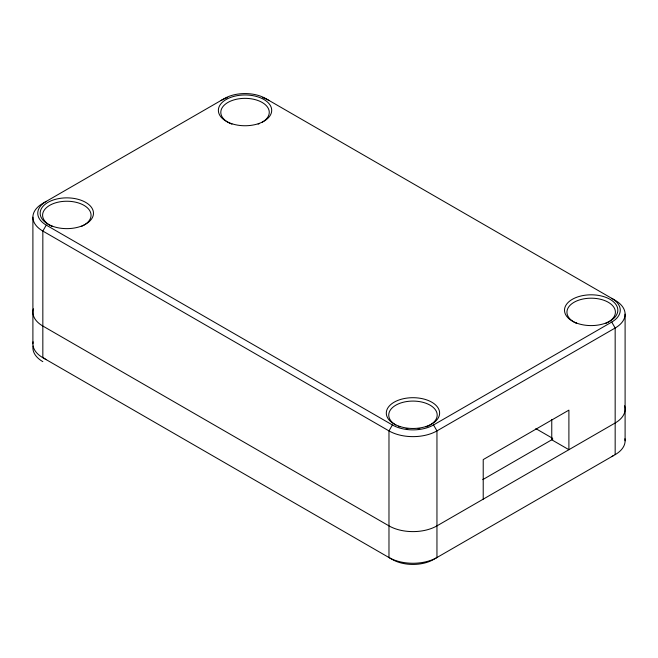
<?xml version="1.0" encoding="UTF-8"?>
<svg xmlns="http://www.w3.org/2000/svg" width="658" height="658" viewBox="0 0 658 658"><rect width="100%" height="100%" fill="white"/><g stroke="black" fill="none" stroke-linecap="round" stroke-linejoin="round"><path stroke-width="0.99" d="M32.9 343.838L32.9 217.206M625.1 440.794L625.1 314.162M46.266 201.381A29.084 16.787 0 0 0 46.266 225.118L42.836 231.057L42.836 357.689L392.398 559.514A29.084 16.787 0 0 0 433.523 559.514L615.164 454.645A33.928 19.584 0 0 0 624.919 438.771M392.398 424.961L388.977 430.9L388.977 557.532A33.928 19.584 0 0 0 436.953 557.532L436.953 430.9L433.523 424.961A29.084 16.787 0 0 1 392.398 424.961L46.266 225.118M433.523 424.961L611.734 322.075A29.084 16.787 0 0 0 611.734 298.329M482.791 479.624L552.778 439.215M535.834 428.629L552.712 438.376M611.734 322.075L615.164 328.013L615.164 454.645M551.758 419.508L551.758 439.807L568.899 449.694L568.899 410.123L483.219 459.588L483.219 499.159M42.836 361.645A33.928 19.584 0 0 1 33.04 346.018M624.598 405.78A33.928 19.584 0 0 1 615.164 422.987L436.953 525.874A33.928 19.584 0 0 1 388.977 525.874L42.836 326.031A33.928 19.584 0 0 1 33.402 308.824M42.836 357.689A33.928 19.584 0 0 1 33.081 341.815M613.215 455.698A29.084 16.787 0 0 1 611.734 456.619M46.266 359.671A29.084 16.787 0 0 1 43.428 357.771M221.047 100.468A33.928 19.584 0 0 1 227.635 97.507M262.435 97.507A33.928 19.584 0 0 1 269.023 100.468M52.303 226.426A24.231 13.991 0 0 1 48.898 205.814A24.231 13.991 0 0 1 84.759 205.814A24.231 13.991 0 0 1 81.345 226.426M231.937 124.107A24.231 13.991 0 0 1 225.636 103.956A24.231 13.991 0 0 1 260.905 101.768A24.231 13.991 0 0 1 262.172 122.232M259.556 123.539A24.231 13.991 0 0 1 258.133 124.107M395.828 424.961A24.231 13.991 0 0 1 397.095 404.497A24.231 13.991 0 0 1 432.364 406.685A24.231 13.991 0 0 1 426.063 426.836M419.788 428.49A24.231 13.991 0 0 1 418.118 428.736M407.812 428.736A24.231 13.991 0 0 1 406.134 428.49M399.867 426.836A24.231 13.991 0 0 1 398.444 426.269M576.655 323.382A24.231 13.991 0 0 1 573.241 302.77A24.231 13.991 0 0 1 609.102 302.77A24.231 13.991 0 0 1 605.697 323.382M224.477 98.486L42.836 203.355A33.928 19.584 0 0 0 42.836 231.057L388.977 430.9A33.928 19.584 0 0 0 436.953 430.9L615.164 328.013A33.928 19.584 0 0 0 615.164 300.311L265.602 98.486A29.084 16.787 0 0 0 224.477 98.486M51.883 225.998A26.657 15.389 0 0 0 93.411 214.352A26.657 15.389 0 0 0 55.182 199.407A26.657 15.389 0 0 0 51.883 225.998M231.706 123.688A26.657 15.389 0 0 0 271.696 110.363A26.657 15.389 0 0 0 231.706 97.03A26.657 15.389 0 0 0 231.706 123.688M399.636 426.417A26.657 15.389 0 0 0 439.618 413.092A26.657 15.389 0 0 0 399.636 399.76A26.657 15.389 0 0 0 399.636 426.417M576.235 322.946A26.657 15.389 0 0 0 617.763 311.3A26.657 15.389 0 0 0 579.525 296.355A26.657 15.389 0 0 0 576.235 322.946"/></g></svg>
